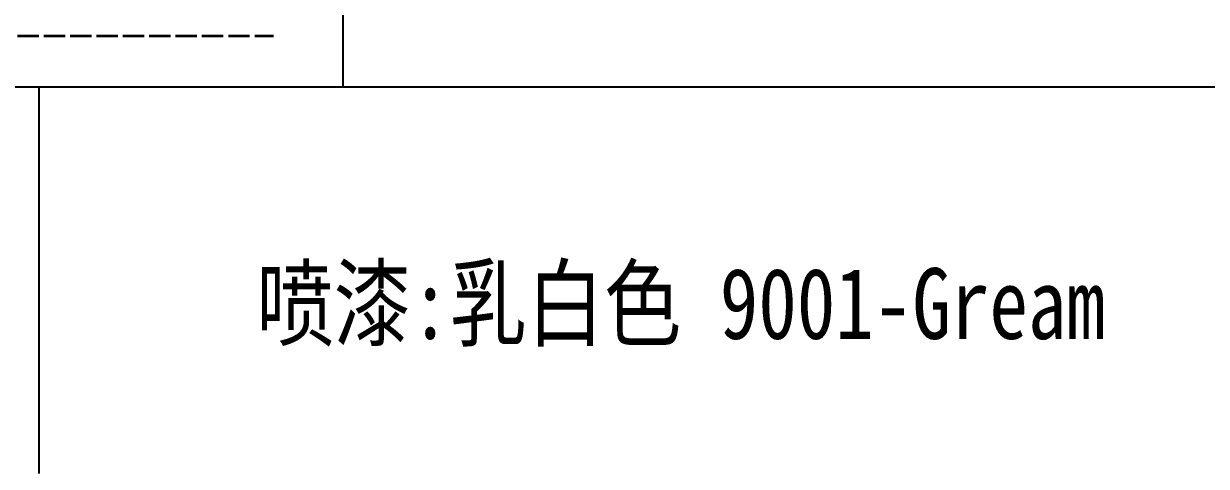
# Model space of a CAD drawing. Header units: millimetres. Extents: x -50143 to 104182, y -50696 to 54072.
# Drawn here: x -42493.8 to -42409.6, y 51223.3 to 51254.9 of the extents above; entities that cross this region are included whole.
import ezdxf
from ezdxf.enums import TextEntityAlignment as Align

# ---------------------------------------------------------------- set-up
doc = ezdxf.new("R2010")
doc.units = ezdxf.units.MM
doc.header["$LTSCALE"] = 0.5
doc.linetypes.add('AM_ISO02W050x2', pattern=[3.75, 3, -0.75])
doc.layers.add('图\\M+19E79\\M+195B6\\M+18E9A', color=7, linetype='Continuous')
doc.layers.add('表面处理', color=7, linetype='Continuous')
doc.layers.add('图框', color=7, linetype='Continuous', lineweight=18)
doc.layers.add('粗虚线', color=6, linetype='AM_ISO02W050x2', lineweight=35)
doc.styles.add('国标', font='simfang.ttf', dxfattribs={"width": 0.8})

# ---------------------------------------------------------------- blocks, each defined once
blk = doc.blocks.new('GZDEH零件A3图框V01版')
at = {"layer": '图\\M+19E79\\M+195B6\\M+18E9A', "color": 9}
for p, q in [((3124.99, -1788.461), (3124.99, -1802.211)), ((3181.99, -1802.211), (3092.49, -1802.211)), ((3114.17, -1802.211), (3114.17, -1815.961))]:
    blk.add_line(p, q, dxfattribs=at)
blk = doc.blocks.new('DEH A3')
at = {"layer": '图框'}
blk.add_blockref('GZDEH零件A3图框V01版', (-2857.49, 1846.461), dxfattribs=at)

msp = doc.modelspace()

# ---------------------------------------------------------------- linework, layer by layer
at = {"layer": '粗虚线'}
msp.add_line((-42531.724, 51253.987), (-42476.002, 51253.987), dxfattribs=at)

# ---------------------------------------------------------------- block references
at = {"layer": '图框', "xscale": 2, "yscale": 2, "zscale": 2}
msp.add_blockref('DEH A3', (-43006.073, 51161.844), dxfattribs=at)

# ---------------------------------------------------------------- texts
at = {"layer": '表面处理', "color": 3, "style": '国标', "width": 0.8}
msp.add_text('喷漆:乳白色 9001-Gream', height=5.04, dxfattribs=at).set_placement((-42447.012, 51232.417), align=Align.CENTER)

doc.saveas('drawing.dxf')
